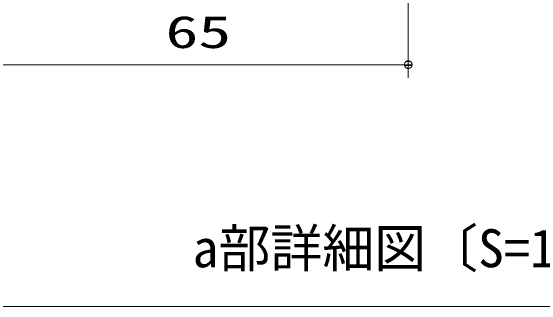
# Model space of a CAD drawing. Units: millimetres on the paper, with parts at other scales. Extents: x -305 to 305, y -152 to 152.
# Drawn here: x -84.28 to -43.95, y -90.51 to -68.07 of the extents above; entities that cross this region are included whole.
import ezdxf
from ezdxf.enums import TextEntityAlignment as Align

# ---------------------------------------------------------------- set-up
doc = ezdxf.new("R2010")
doc.units = ezdxf.units.MM
doc.layers.add('0-2_0', color=7, linetype='Continuous', lineweight=9)
doc.layers.add('0-4_S4', color=7, linetype='Continuous', lineweight=9)
doc.styles.add('ＭＳ ゴシック', font='')
doc.styles.get('ＭＳ ゴシック').set_extended_font_data('MS Gothic')

# ---------------------------------------------------------------- blocks, each defined once
blk = doc.blocks.new('_DOTSMALL')
at = {"layer": '0-2_0'}
for p, q in [((0.0746, 0.1), (-0.0746, 0.1)), ((0.1223, -0.0248), (-0.1223, -0.0248))]:
    blk.add_line(p, q, dxfattribs=at)
for points in [[(0.125, 0), (0.124, 0.0157), (0.1211, 0.0311), (0.1162, 0.046), (0.1095, 0.0602), (0.1011, 0.0735), (0.0911, 0.0856), (0.0797, 0.0963), (0.067, 0.1055), (0.0532, 0.1131), (0.0386, 0.1189), (0.0234, 0.1228), (0.0078, 0.1248), (-0.0078, 0.1248), (-0.0234, 0.1228), (-0.0386, 0.1189), (-0.0532, 0.1131), (-0.067, 0.1055), (-0.0797, 0.0963), (-0.0911, 0.0856), (-0.1011, 0.0735), (-0.1095, 0.0602), (-0.1162, 0.046), (-0.1211, 0.0311), (-0.124, 0.0157), (-0.125, 0), (0, 0)], [(-0.125, 0), (-0.124, -0.0157), (-0.1211, -0.0311), (-0.1162, -0.046), (-0.1095, -0.0602), (-0.1011, -0.0735), (-0.0911, -0.0856), (-0.0797, -0.0963), (-0.067, -0.1055), (-0.0532, -0.1131), (-0.0386, -0.1189), (-0.0234, -0.1228), (-0.0078, -0.1248), (0.0078, -0.1248), (0.0234, -0.1228), (0.0386, -0.1189), (0.0532, -0.1131), (0.067, -0.1055), (0.0797, -0.0963), (0.0911, -0.0856), (0.1011, -0.0735), (0.1095, -0.0602), (0.1162, -0.046), (0.1211, -0.0311), (0.124, -0.0157), (0.125, 0), (0, 0)]]:
    blk.add_lwpolyline(points, close=True, dxfattribs=at)

msp = doc.modelspace()

# ---------------------------------------------------------------- linework, layer by layer
at = {"layer": '0-4_S4'}
for p, q in [((-54.122, -51.609), (-54.122, -73.168)), ((-54.122, -72.168), (-86.622, -72.168))]:
    msp.add_line(p, q, dxfattribs=at)
msp.add_lwpolyline([(-116.733, -25.046), (-116.733, -90.506), (-33.756, -90.506)], dxfattribs=at)

# ---------------------------------------------------------------- block references
at = {"layer": '0-4_S4', "xscale": 2.32, "yscale": 2.32}
msp.add_blockref('_DOTSMALL', (-54.122, -72.168), dxfattribs=at)

# ---------------------------------------------------------------- texts
at = {"layer": '0-4_S4', "style": 'ＭＳ ゴシック', "width": 1.5}
msp.add_text('65', height=2.444, dxfattribs=at).set_placement((-72.535, -71.638), align=Align.BOTTOM_LEFT)
at = {"layer": '0-4_S4', "style": 'ＭＳ ゴシック'}
msp.add_text('a部詳細図〔S=1/2〕', height=2.886, dxfattribs=at).set_placement((-70.474, -88.403), align=Align.BOTTOM_LEFT)

doc.saveas('drawing.dxf')
